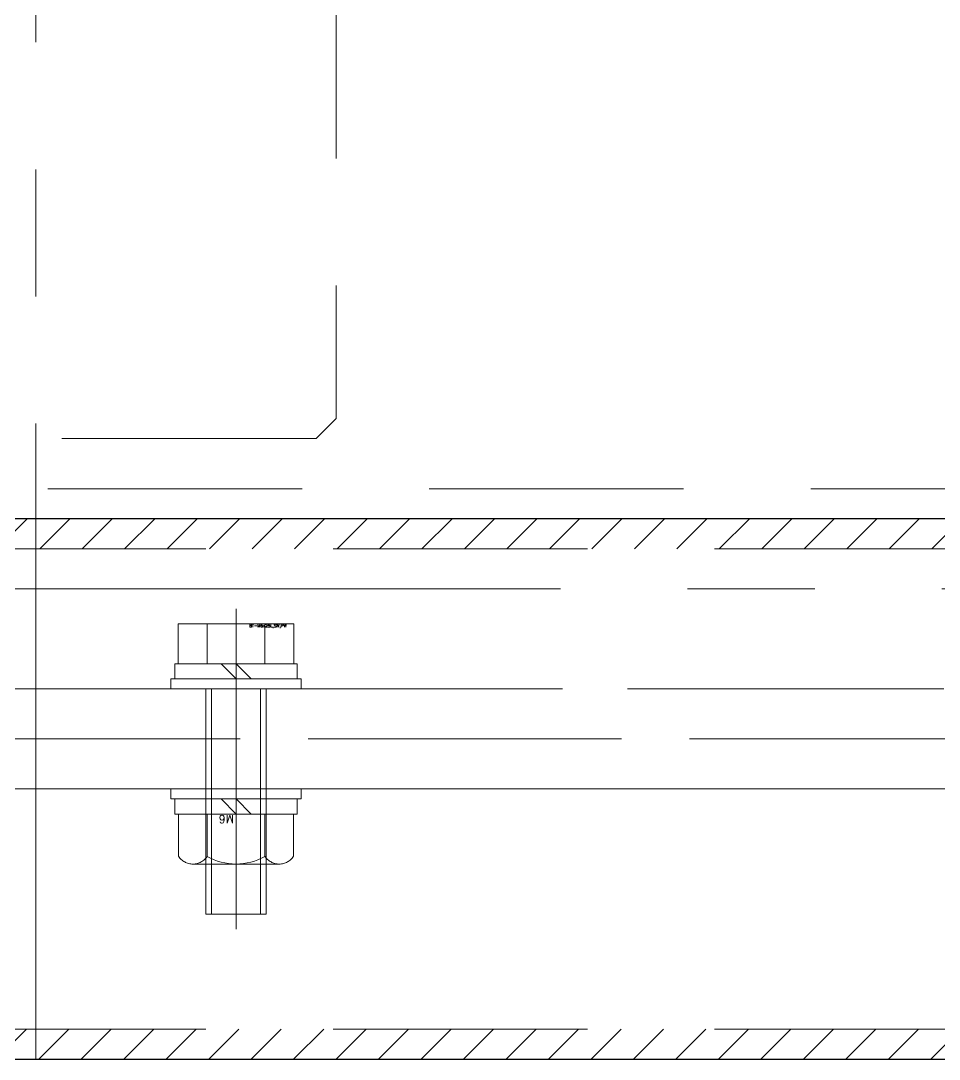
# Model space of a CAD drawing. Header units: millimetres. Extents: x -8731 to 85711, y -14522 to 31379.
# Drawn here: x 25136.8 to 25228.5, y 19480.7 to 19584.5 of the extents above; entities that cross this region are included whole.
import ezdxf

# ---------------------------------------------------------------- set-up
doc = ezdxf.new("R2010")
doc.units = ezdxf.units.MM
doc.header["$LTSCALE"] = 4
for name, pattern in [('CENTER2', [28.575, 19.05, -3.175, 3.175, -3.175]), ('HIDDEN', [9.525, 6.35, -3.175]), ('PHANTOM2', [31.75, 15.875, -3.175, 3.175, -3.175, 3.175, -3.175])]:
    doc.linetypes.add(name, pattern=pattern)
for name, color, linetype, lineweight in [('04_HIDDEN', 2, 'HIDDEN', 13), ('05_CENTER', 4, 'CENTER2', 13), ('06_PHANTOM', 2, 'PHANTOM2', 13)]:
    doc.layers.add(name, color=color, linetype=linetype, lineweight=lineweight)
doc.layers.add('10_DRAFT', color=8, linetype='Continuous', lineweight=0, plot=False)
doc.styles.add('KSS_TXT', font='txt.shx', dxfattribs={"bigfont": 'extfont2.shx'})
doc.styles.add('KSS_TXT_L', font='txt.shx', dxfattribs={"height": 9, "bigfont": 'extfont2.shx'})

# ---------------------------------------------------------------- blocks, each defined once
blk = doc.blocks.new('A$C649B1A8B_1_1')
at = {"color": 0}
blk.add_lwpolyline([(-245, 0), (2325, 0), (2325, 38), (2323, 40), (-243, 40), (-245, 38)], close=True, dxfattribs=at)
blk = doc.blocks.new('A$C621E6506_1_1')
h = blk.add_hatch()
h.set_pattern_fill('_USER', color=3, scale=3, angle=45, pattern_type=0)
h.set_pattern_definition([(45, (-21390.35, -7713.919), (-2.12132034, 2.12132034), [])])
h.paths.add_polyline_path([(0, 27), (0, 24), (106.5, 24), (106.5, 27)])
h.paths.add_polyline_path([(-106.5, 27), (-106.5, 24), (0, 24), (0, 27)])
h.paths.add_polyline_path([(0, -27), (0, -24), (-106.5, -24), (-106.5, -27)])
h.paths.add_polyline_path([(106.5, -27), (106.5, -24), (0, -24), (0, -27)])
at = {"color": 0}
blk.add_lwpolyline([(-106.5, -27), (106.5, -27), (107.5, -26), (107.5, 26), (106.5, 27), (-106.5, 27), (-107.5, 26), (-107.5, -26)], close=True, dxfattribs=at)
at = {"layer": '04_HIDDEN'}
for p, q in [((-107.5, 24), (107.5, 24)), ((-107.5, -24), (107.5, -24))]:
    blk.add_line(p, q, dxfattribs=at)
at = {"layer": '05_CENTER'}
blk.add_line((-194.76, 0), (164.5, 0), dxfattribs=at)
blk = doc.blocks.new('A$C191155EC_1_1')
at = {"layer": '06_PHANTOM', "color": 6}
blk.add_lwpolyline([(-2680, 100), (27, 100), (27, -100), (-2680, -100)], close=True, dxfattribs=at)
at = {"layer": '10_DRAFT'}
blk.add_line((0, 100), (0, -100), dxfattribs=at)
blk = doc.blocks.new('A$C5F3F16AD_1_1')
at = {"color": 0}
for points in [[(-105, 10), (105, 10), (105, 15), (-105, 15)], [(-175, 10), (175, 10), (176, 9), (176, -9), (175, -10), (-175, -10), (-176, -9), (-176, 9)]]:
    blk.add_lwpolyline(points, close=True, dxfattribs=at)
at = {"layer": '05_CENTER'}
for p, q in [((80, 19.82), (80, 4.95)), ((-181, 0), (181, 0))]:
    blk.add_line(p, q, dxfattribs=at)
blk = doc.blocks.new('A$C105E707F_1_1')
at = {"color": 0}
blk.add_lwpolyline([(-105, -5), (105, -5), (105, 0), (-105, 0)], close=True, dxfattribs=at)
at = {"layer": '05_CENTER'}
blk.add_line((-80, -8.97), (-80, 3.97), dxfattribs=at)
blk = doc.blocks.new('M6Nua_1_1')
at = {"color": 0}
for p, q in [((-4.31, 7.5), (4.31, 7.5)), ((-5.75, 2.5), (-5.75, 6.73)), ((-2.88, 2.5), (-2.88, 6.73)), ((2.88, 2.5), (2.88, 6.73)), ((5.75, 2.5), (5.75, 6.73)), ((-6.1, 2.5), (-6.1, 1)), ((-6.1, 2.5), (6.1, 2.5)), ((0, 1), (-1.5, 2.5)), ((0, 2.5), (1.5, 1)), ((6.1, 1), (6.1, 2.5))]:
    blk.add_line(p, q, dxfattribs=at)
at = {"color": 0, "linetype": 'CENTER2'}
blk.add_line((0, 0), (0, 7.5), dxfattribs=at)
at = {"color": 0}
blk.add_lwpolyline([(-6.5, 1), (6.5, 1), (6.5, 0), (-6.5, 0)], close=True, dxfattribs=at)
for centre, radius, start, end in [((-4.31, 5.77), 1.73, 33.626, 146.374), ((0, 1.75), 5.75, 60, 120), ((4.31, 5.77), 1.73, 33.626, 146.374)]:
    blk.add_arc(centre, radius, start, end, dxfattribs=at)
at = {"layer": '10_DRAFT', "style": 'KSS_TXT'}
blk.add_text('M6', height=0.8, dxfattribs=at).set_placement((0.21, 2.61))
blk = doc.blocks.new('A$C148D4364_1_1_1')
at = {"color": 0, "linetype": 'CENTER2'}
blk.add_line((0, -24), (0, 8), dxfattribs=at)
at = {"color": 0}
for p, q in [((-5.77, 2.5), (-5.77, 6.5)), ((-5.77, 6.5), (5.77, 6.5)), ((-2.89, 2.5), (-2.89, 6.5)), ((2.89, 2.5), (2.89, 6.5)), ((5.77, 2.5), (5.77, 6.5)), ((-6.1, 2.5), (-6.1, 1)), ((6.1, 2.5), (-6.1, 2.5)), ((0, 1), (-1.5, 2.5)), ((0, 2.5), (1.5, 1)), ((6.1, 1), (6.1, 2.5)), ((-6.5, 1), (6.5, 1)), ((-6.5, 1), (-6.5, 0)), ((6.5, 0), (6.5, 1)), ((-6.5, 0), (6.5, 0))]:
    blk.add_line(p, q, dxfattribs=at)
at = {"color": 0, "linetype": 'HIDDEN'}
for p, q in [((-3, -22.5), (-3, 0)), ((-2.46, -22.5), (-2.46, 0)), ((2.46, -22.5), (2.46, 0)), ((3, -22.5), (3, 0)), ((-3, -22.5), (3, -22.5))]:
    blk.add_line(p, q, dxfattribs=at)
at = {"layer": '10_DRAFT', "style": 'KSS_TXT_L'}
blk.add_text('BT-M6x25L,SW,PW', height=0.3, dxfattribs=at).set_placement((1.32, 6.16))
blk = doc.blocks.new('A$C1A1A6917_1_1')
at = {"layer": '04_HIDDEN'}
for name, p, rotation in [('A$C5F3F16AD_1_1', (0, 120), 270), ('A$C105E707F_1_1', (15, 120), 90), ('A$C148D4364_1_1_1', (10, 40), 90), ('M6Nua_1_1', (20, 40), 270)]:
    blk.add_blockref(name, p, dxfattribs=dict(at, rotation=rotation))
blk = doc.blocks.new('A$C24A17EC2_1_1')
at = {"rotation": 270}
blk.add_blockref('A$C621E6506_1_1', (360, -110), dxfattribs=at)
for name, p in [('A$C1A1A6917_1_1', (340, -230)), ('A$C191155EC_1_1', (360, -110))]:
    blk.add_blockref(name, p)
at = {"layer": '04_HIDDEN', "xscale": -1}
blk.add_blockref('A$C649B1A8B_1_1', (80, -220), dxfattribs=at)

msp = doc.modelspace()

# ---------------------------------------------------------------- block references
at = {"rotation": 270}
msp.add_blockref('A$C24A17EC2_1_1', (25348.25241, 19867.71282), dxfattribs=at)

doc.saveas('drawing.dxf')
